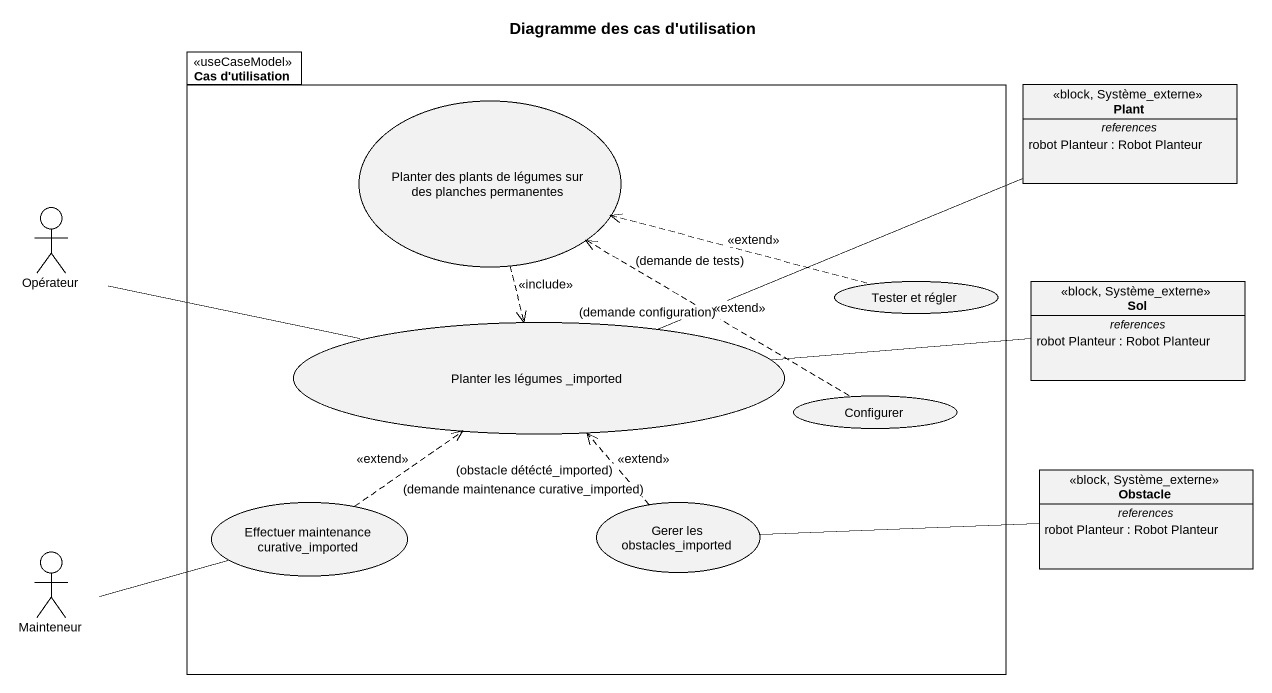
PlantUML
@startuml
title Diagramme des cas d'utilisation
allowmixing
hide circle
hide empty members
package "Cas d'utilisation" as Cas_d_utilisation <<useCaseModel>> {
  usecase "Planter des plants de légumes sur des planches permanentes" as Planter_des_plants_de
  usecase "Tester et régler" as Tester_et_régler
  usecase "Planter les légumes _imported" as Planter_les_légumes_imported
  usecase Configurer
  usecase "Effectuer maintenance curative_imported" as Effectuer_maintenance
  usecase "Gerer les obstacles_imported" as Gerer_les_obstacles_imported
}
class Plant <<block, Système_externe>> {
  -- references --
  robot Planteur : Robot Planteur
}
actor Opérateur
class Sol <<block, Système_externe>> {
  -- references --
  robot Planteur : Robot Planteur
}
class Obstacle <<block, Système_externe>> {
  -- references --
  robot Planteur : Robot Planteur
}
actor Mainteneur
Planter_des_plants_de ..> Planter_les_légumes_imported : <<include>>
Opérateur -right- Planter_les_légumes_imported
Tester_et_régler .left.> Planter_des_plants_de : <<extend>>\n(demande de tests)
Planter_les_légumes_imported -right- Plant
Planter_les_légumes_imported -right- Sol
Configurer .left.> Planter_des_plants_de : <<extend>>\n(demande configuration)
Effectuer_maintenance .up.> Planter_les_légumes_imported : <<extend>>\n(demande maintenance curative_imported)
Gerer_les_obstacles_imported .up.> Planter_les_légumes_imported : <<extend>>\n(obstacle détécté_imported)
Gerer_les_obstacles_imported -right- Obstacle
Mainteneur -right- Effectuer_maintenance
@enduml
